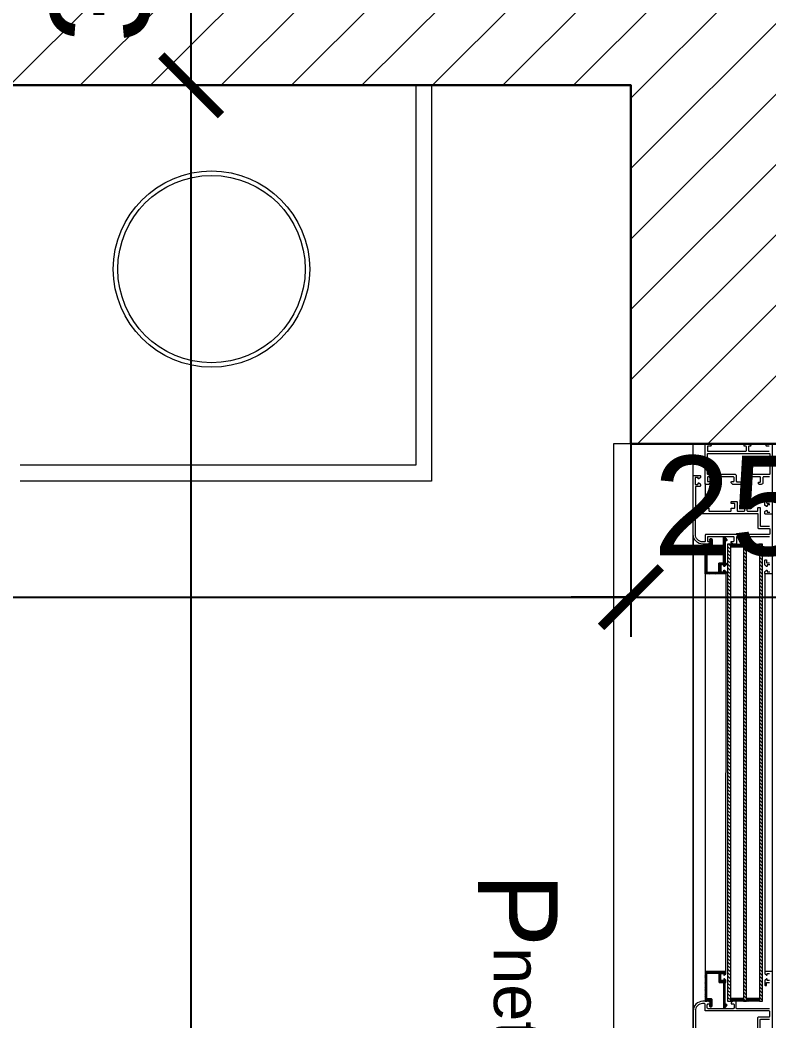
# Model space of a CAD drawing. Header units: centimetres. Extents: x 99002 to 104403, y -55119 to -48358.
# Drawn here: x 101782.7 to 101876.7, y -51104.8 to -50979.2 of the extents above; entities that cross this region are included whole.
import ezdxf

# ---------------------------------------------------------------- set-up
doc = ezdxf.new("R2010")
doc.units = ezdxf.units.CM
doc.header["$LTSCALE"] = 50
doc.header["$MEASUREMENT"] = 0
doc.layers.get('0').update_dxf_attribs({"color": 8})
doc.layers.add('COTE 50ème', color=1, linetype='Continuous')
for name, color, linetype, lineweight in [('MACONNERIE COUPE', 7, 'Continuous', 30), ('MACONNERIE HACHURE', 253, 'Continuous', 13), ('mobilimi', 8, 'Continuous', 9), ('WINDOWS', 21, 'Continuous', 5)]:
    doc.layers.add(name, color=color, linetype=linetype, lineweight=lineweight)
doc.styles.add('GENERATED_STYLE_1', font='arial.ttf')
doc.styles.add('RS_TXT_50', font='arial.ttf', dxfattribs={"height": 12.5})
doc.dimstyles.new('RS_50CM_LINEAIRE', dxfattribs={"dimscale": 5, "dimtxt": 12.5, "dimasz": 1.5, "dimexe": 1, "dimexo": 2.5, "dimgap": 1, "dimtad": 1, "dimdec": 1, "dimrnd": 0.5, "dimdsep": 46, "dimtxsty": 'RS_TXT_50', "dimblk1": 'ARCHTICK', "dimblk2": 'ARCHTICK', "dimsah": 1, "dimcen": 2.5, "dimdle": 1, "dimclrt": 4, "dimadec": 0, "dimazin": 2, "dimtfac": 1, "dimtdec": 1, "dimtix": 1, "dimtmove": 2, "dimatfit": 3, "dimfxl": 1, "dimtolj": 1, "dimtzin": 0, "dimarcsym": 0})

# ---------------------------------------------------------------- blocks, each defined once
blk = doc.blocks.new('DRITARE POS 3')
at = {"layer": 'WINDOWS'}
h = blk.add_hatch(dxfattribs=at)
h.set_pattern_fill('ANSI31', color=140, scale=2.5, angle=450)
h.set_pattern_definition([(135, (-46708.9128, -43842.58123), (-0.2209708691, -0.2209708691), [])])
h.paths.add_polyline_path([(-8.71, -90.15), (-8.71, -147.54), (-8.31, -147.54), (-8.31, -90.15)])
h.paths.add_polyline_path([(-6.71, -90.15), (-6.71, -147.54), (-6.31, -147.54), (-6.31, -90.15)])
h.paths.add_polyline_path([(-4.71, -90.15), (-4.71, -147.53), (-4.31, -147.53), (-4.31, -90.15)])
at = {"layer": 'WINDOWS', "transparency": 33554559}
h = blk.add_hatch(dxfattribs=at)
h.set_pattern_fill('ANSI31', color=140, angle=450)
h.set_pattern_definition([(135, (-46708.90849, -43859.58123), (-0.08838834765, -0.08838834765), [])])
h.paths.add_polyline_path([(-6.71, -147.54), (-8.31, -147.54), (-8.31, -147.14), (-6.71, -147.14)])
h.paths.add_polyline_path([(-4.71, -147.54), (-6.31, -147.54), (-6.31, -147.14), (-4.71, -147.14)])
h.paths.add_polyline_path([(-6.71, -90.55), (-8.31, -90.55), (-8.31, -90.15), (-6.71, -90.15)])
h.paths.add_polyline_path([(-4.71, -90.55), (-6.31, -90.55), (-6.31, -90.15), (-4.71, -90.15)])
h = blk.add_hatch(dxfattribs=at)
h.set_pattern_fill('ANSI31', color=256, angle=450)
h.set_pattern_definition([(135, (-46708.70849, -43842.58123), (-0.08838834765, -0.08838834765), [])])
h.paths.add_polyline_path([(-1.49, -90.21), (-1.49, -90.16), (-1.74, -90.16), (-1.74, -90.21), (-2.09, -90.21, -0.414214), (-2.15, -90.16), (-2.15, -89.79, -0.247394), (-2.12, -89.74, 1.657435), (-2.37, -89.61), (-2.37, -90.35, 0.414214), (-2.28, -90.44), (-1.81, -90.44, -0.414214), (-1.72, -90.53), (-1.72, -93.57, -0.414214), (-1.81, -93.67), (-3.16, -93.67, -0.414214), (-3.22, -93.61), (-3.22, -92.6, 0.414214), (-3.31, -92.51), (-3.76, -92.51, -0.414214), (-3.81, -92.45), (-3.81, -89.32, 0.737396), (-3.98, -89.27), (-4.23, -89.62, 0.603122), (-4.15, -89.77), (-4.07, -89.77, -0.414214), (-4.02, -89.82), (-4.02, -92.51), (-4.06, -92.51, 0.414214), (-4.11, -92.57), (-4.11, -92.77, 0.250765), (-4.09, -92.82), (-3.92, -92.95, 0.599022), (-3.83, -92.9), (-3.83, -92.83, -0.414214), (-3.78, -92.77), (-3.51, -92.77, -0.414214), (-3.46, -92.83), (-3.46, -93.57, -0.414214), (-3.51, -93.63), (-3.78, -93.63, -0.414214), (-3.83, -93.57), (-3.83, -93.5, 0.599022), (-3.92, -93.45), (-4.09, -93.58, 0.250765), (-4.11, -93.63), (-4.11, -93.84, 0.414214), (-4.06, -93.89), (-1.55, -93.89, 0.414214), (-1.49, -93.84)])
h = blk.add_hatch(dxfattribs=at)
h.set_pattern_fill('ANSI31', color=256, angle=450)
h.set_pattern_definition([(135, (-46708.71279, -43842.58135), (-0.08838834765, -0.08838834765), [])])
h.paths.add_polyline_path([(-1.72, -147.16, -0.414214), (-1.81, -147.25), (-2.28, -147.25, 0.414214), (-2.37, -147.34), (-2.37, -148.08, 1.835735), (-2.15, -147.94), (-2.15, -147.47), (-1.74, -147.47), (-1.5, -147.53), (-1.5, -143.85, 0.414214), (-1.55, -143.8), (-4.06, -143.8, 0.414214), (-4.12, -143.85), (-4.12, -144.06, 0.250765), (-4.09, -144.1), (-3.92, -144.24, 0.599022), (-3.84, -144.19), (-3.84, -144.06), (-3.46, -144.06), (-3.46, -144.92), (-3.84, -144.92), (-3.84, -144.79, 0.649779), (-3.93, -144.74), (-4.1, -144.88, 0.212283), (-4.12, -144.92), (-4.12, -145.12, 0.414214), (-4.06, -145.18), (-4.02, -145.18), (-4.02, -147.92), (-4.15, -147.92, 0.603122), (-4.23, -148.07), (-3.99, -148.42, 0.737396), (-3.82, -148.37), (-3.82, -145.18), (-3.31, -145.18, 0.414214), (-3.22, -145.08), (-3.22, -144.02), (-1.81, -144.02, -0.414214), (-1.72, -144.11)])
at = {"layer": 'WINDOWS'}
for p, q in [((-0.01, -148.63), (0, -88.98)), ((-9, -143.85), (-9, -93.83)), ((-4.11, -93.84), (-4.12, -143.85)), ((-1.5, -143.85), (-1.49, -93.84)), ((-1.5, -155.12), (-1.5, -152.86))]:
    blk.add_line(p, q, dxfattribs=at)
for points in [[(-9.9, -160.11), (-9.9, 0), (0, 0), (0, -160.11)], [(-1.78, -158.84), (-1.83, -158.9), (-9.56, -158.9), (-9.62, -158.84), (-9.62, -156.3), (-9.56, -156.25), (-6.63, -156.25), (-6.54, -156.15), (-6.54, -155.41), (-6.44, -155.31), (-5.51, -155.31), (-5.42, -155.41), (-5.42, -156.15), (-5.32, -156.25), (-1.83, -156.25), (-1.78, -156.3)]]:
    blk.add_lwpolyline(points, close=True, dxfattribs=at)
at = {"layer": 'WINDOWS', "color": 165}
blk.add_lwpolyline([(0, 0), (0, -160.11), (10, -160.11), (10, 0)], close=True, dxfattribs=at)
at = {"layer": 'WINDOWS'}
for points in [[(-8.4, -85.6), (-8.4, -87.82, -0.414214), (-8.49, -87.91), (-9.56, -87.91, -0.414214)], [(-9.84, -93.89), (-9.05, -93.89, 0.414214), (-9, -93.83), (-9, -93.63, 0.250765), (-9.02, -93.58), (-9.19, -93.45, 0.599022), (-9.28, -93.5), (-9.28, -93.59, -0.414214), (-9.33, -93.64), (-9.59, -93.64, -0.414214)], [(-9.59, -92.75), (-9.33, -92.75, -0.414214), (-9.28, -92.8), (-9.28, -92.9, 0.599022), (-9.19, -92.94), (-9.02, -92.81, 0.250765), (-9, -92.77), (-9, -92.19, 0.414214), (-9.05, -92.13), (-9.15, -92.13, 0.414214), (-9.2, -92.19), (-9.2, -92.45, -0.414214), (-9.26, -92.51), (-9.56, -92.51, -0.414214)], [(-9.56, -89.22), (-5.47, -89.22, -0.414214), (-5.41, -89.28), (-5.41, -90.1, 0.414214), (-5.36, -90.15), (-4.97, -90.15, 0.198912), (-4.93, -90.14), (-4.78, -89.98, 0.198912), (-4.76, -89.94), (-4.76, -89.87, 0.414214), (-4.82, -89.82), (-5.04, -89.82, -0.414214), (-5.13, -89.72), (-5.13, -89.31, -0.414214), (-5.04, -89.22), (-1.87, -89.22, -0.414214), (-1.77, -89.31), (-1.77, -89.72, -0.414214), (-1.87, -89.82), (-2.09, -89.82, 0.414214), (-2.15, -89.87), (-2.15, -89.94, 0.198912), (-2.13, -89.98), (-1.98, -90.14, 0.198912), (-1.94, -90.15), (-1.21, -90.15, 0.414214), (0, -88.94), (0, -81.59, 0.414214)], [(-9.84, -143.8), (-9.06, -143.8, -0.414214), (-9, -143.85), (-9, -144.06, -0.250765), (-9.03, -144.1), (-9.19, -144.24, -0.599022), (-9.28, -144.19), (-9.28, -144.1, 0.414214), (-9.34, -144.04), (-9.6, -144.04, 0.414214)], [(-9.6, -144.94), (-9.34, -144.94, 0.414214), (-9.28, -144.88), (-9.28, -144.79, -0.599022), (-9.19, -144.74), (-9.03, -144.87, -0.250765), (-9, -144.92), (-9, -145.5, -0.414214), (-9.06, -145.55), (-9.15, -145.55, -0.414214), (-9.21, -145.5), (-9.21, -145.23, 0.414214), (-9.26, -145.18), (-9.56, -145.18, 0.414214)], [(-9.56, -148.46), (-5.47, -148.46, 0.414214), (-5.42, -148.41), (-5.42, -147.59, -0.414214), (-5.36, -147.53), (-4.97, -147.53, -0.198912), (-4.93, -147.55), (-4.78, -147.7, -0.198912), (-4.76, -147.74), (-4.76, -147.81, -0.414214), (-4.82, -147.87), (-5.04, -147.87, 0.414214), (-5.14, -147.96), (-5.14, -148.37, 0.414214), (-5.04, -148.46), (-1.87, -148.46, 0.414214), (-1.78, -148.37), (-1.78, -147.96, 0.414214), (-1.87, -147.87), (-2.09, -147.87, -0.414214), (-2.15, -147.81), (-2.15, -147.74, -0.198912), (-2.13, -147.7), (-1.98, -147.55, -0.198912), (-1.94, -147.53), (-1.22, -147.53, -0.414214), (0, -148.74), (0, -156.1, -0.414214), (-0.06, -156.15), (-0.84, -156.15, -0.414214), (-0.9, -156.1), (-0.9, -155.89, -0.250765), (-0.88, -155.85), (-0.71, -155.72, -0.599022), (-0.62, -155.76), (-0.62, -155.86, 0.414214), (-0.56, -155.91), (-0.3, -155.91, 0.414214), (-0.25, -155.86), (-0.25, -155.07, 0.414214), (-0.3, -155.02), (-0.56, -155.02, 0.414214), (-0.62, -155.07), (-0.62, -155.16, -0.599022), (-0.71, -155.21), (-0.88, -155.08, -0.250765), (-0.9, -155.03), (-0.9, -154.83, -0.414214), (-0.84, -154.77), (-0.34, -154.77, 0.414214), (-0.28, -154.72), (-0.28, -151.77, 0.414214), (-0.38, -151.67), (-1.12, -151.67, 0.414214), (-1.22, -151.77), (-1.22, -152.79, -0.414214), (-1.31, -152.89), (-1.87, -152.89, -0.414214), (-1.96, -152.79), (-1.96, -152.66, -0.414214), (-1.91, -152.61), (-1.55, -152.61, 0.414214), (-1.5, -152.55), (-1.5, -152.1, 0.414214), (-1.55, -152.05), (-1.91, -152.05, -0.414214), (-1.96, -151.99), (-1.96, -151.73, 0.414214), (-2.02, -151.67), (-4.71, -151.67, 0.414214), (-4.76, -151.73), (-4.76, -151.99, -0.414214), (-4.82, -152.05), (-5.17, -152.05, 0.414214), (-5.23, -152.1), (-5.23, -152.55, 0.414214), (-5.17, -152.61), (-4.82, -152.61, -0.414214), (-4.76, -152.66), (-4.76, -152.79, -0.414214), (-4.86, -152.89), (-5.42, -152.89, -0.414214), (-5.51, -152.79), (-5.51, -151.77, 0.414214), (-5.6, -151.67), (-6.39, -151.67, 0.414214), (-6.48, -151.77), (-6.48, -152.89, -0.809546), (-6.66, -152.93), (-6.85, -152.5, -0.543142), (-6.8, -152.42, 0.414214), (-6.74, -152.36), (-6.74, -151.77, 0.414214), (-6.84, -151.67), (-8.07, -151.67, 0.414214), (-8.12, -151.73), (-8.12, -152.08, -0.414214), (-8.18, -152.14), (-8.35, -152.14, -0.414214), (-8.4, -152.08), (-8.4, -149.86, 0.414214), (-8.5, -149.77), (-9.56, -149.77, 0.414214)], [(-9.52, -159.83), (-9.21, -159.83, -0.511918), (-9.15, -159.91), (-9.21, -160.07, -0.322823), (-9.26, -160.11), (-9.84, -160.11, -0.414214)], [(-9.84, -151.3), (-9.06, -151.3, -0.414214), (-9, -151.36), (-9, -151.6, -0.250765), (-9.03, -151.65), (-9.19, -151.76, -0.599022), (-9.28, -151.71), (-9.28, -151.6, 0.414214), (-9.34, -151.54), (-9.6, -151.54, 0.414214)], [(-9.6, -152.44), (-9.34, -152.44, 0.414214), (-9.28, -152.38), (-9.28, -152.31, -0.599022), (-9.19, -152.26), (-9.03, -152.37, -0.250765), (-9, -152.42), (-9, -152.95, -1), (-9.21, -152.95), (-9.21, -152.74, 0.414214), (-9.26, -152.68), (-9.56, -152.68, 0.414214)], [(-9.56, -155.97), (-8.83, -155.97, 0.414214), (-8.74, -155.87), (-8.74, -155.22, -0.414214), (-8.55, -155.03), (-8.3, -155.03, -0.198912), (-8.26, -155.05), (-8.2, -155.11, -0.198912), (-8.18, -155.15), (-8.18, -155.26, -0.414214), (-8.24, -155.31), (-8.4, -155.31, 0.414214), (-8.46, -155.37), (-8.46, -155.87, 0.414214), (-8.37, -155.97), (-6.91, -155.97, 0.414214), (-6.82, -155.87), (-6.82, -155.37, 0.414214), (-6.87, -155.31), (-7.04, -155.31, -0.414214), (-7.1, -155.26), (-7.1, -155.15, -0.198912), (-7.08, -155.11), (-7.02, -155.05, -0.198912), (-6.98, -155.03), (-4.97, -155.03, -0.198912), (-4.93, -155.05), (-4.78, -155.2, -0.198912), (-4.76, -155.24), (-4.76, -155.31, -0.414214), (-4.82, -155.37), (-5.01, -155.37, 0.340481), (-5.14, -155.46), (-5.14, -155.87, 0.414214), (-5.04, -155.97), (-1.87, -155.97, 0.414214), (-1.78, -155.87), (-1.78, -155.46, 0.414214), (-1.87, -155.37), (-2.09, -155.37, -0.414214), (-2.15, -155.31), (-2.15, -155.24, -0.198912), (-2.13, -155.2), (-1.98, -155.05, -0.198912), (-1.94, -155.03), (-1.55, -155.03, -0.414214), (-1.5, -155.09), (-1.5, -160.06, -0.414214), (-1.55, -160.11), (-2.13, -160.11, -0.322823), (-2.19, -160.07), (-2.24, -159.91, -0.511918), (-2.19, -159.83), (-1.87, -159.83, 0.414214), (-1.78, -159.74), (-1.78, -159.27, 0.414214), (-1.87, -159.18), (-6.57, -159.18, 0.414214), (-6.67, -159.27), (-6.67, -159.74, 0.414214), (-6.57, -159.83), (-6.44, -159.83, -0.511918), (-6.39, -159.91), (-6.45, -160.07, -0.322823), (-6.5, -160.11), (-7.12, -160.11, -0.322823), (-7.17, -160.07), (-7.23, -159.91, -0.511918), (-7.17, -159.83), (-7.04, -159.83, 0.414214), (-6.95, -159.74), (-6.95, -159.27, 0.414214), (-7.04, -159.18), (-9.52, -159.18, 0.414214)]]:
    blk.add_lwpolyline(points, format="xyb", dxfattribs=at)
for points in [[(-1.49, -89.78, 0.414214), (-1.4, -89.87), (-1.18, -89.87), (-1.18, -89.87, 0.414214), (-0.28, -88.94), (-0.28, -86.35, 0.414214), (-0.34, -86.29), (-8.06, -86.29, 0.414214), (-8.12, -86.35), (-8.12, -88.1, -0.414214), (-8.21, -88.19), (-9.52, -88.19, 0.414214), (-9.61, -88.29), (-9.61, -88.85, 0.414214), (-9.52, -88.94), (-1.59, -88.94, -0.414214), (-1.49, -89.03)], [(-1.74, -90.21), (-2.09, -90.21, -0.414214), (-2.15, -90.16), (-2.15, -89.79, -0.247394), (-2.12, -89.74, 1.657435), (-2.37, -89.61), (-2.37, -90.35, 0.414214), (-2.28, -90.44), (-1.81, -90.44, -0.414214), (-1.72, -90.53), (-1.72, -93.57, -0.414214), (-1.81, -93.67), (-3.16, -93.67, -0.414214), (-3.22, -93.61), (-3.22, -92.6, 0.414214), (-3.31, -92.51), (-3.76, -92.51, -0.414214), (-3.81, -92.45), (-3.81, -89.32, 0.737396), (-3.98, -89.27), (-4.23, -89.62, 0.603122), (-4.15, -89.77), (-4.07, -89.77, -0.414214), (-4.02, -89.82), (-4.02, -92.51), (-4.06, -92.51, 0.414214), (-4.11, -92.57), (-4.11, -92.77, 0.250765), (-4.09, -92.82), (-3.92, -92.95, 0.599022), (-3.83, -92.9), (-3.83, -92.83, -0.414214), (-3.78, -92.77), (-3.51, -92.77, -0.414214), (-3.46, -92.83), (-3.46, -93.57, -0.414214), (-3.51, -93.63), (-3.78, -93.63, -0.414214), (-3.83, -93.57), (-3.83, -93.5, 0.599022), (-3.92, -93.45), (-4.09, -93.58, 0.250765), (-4.11, -93.63), (-4.11, -93.84, 0.414214), (-4.06, -93.89), (-1.55, -93.89, 0.414214), (-1.49, -93.84), (-1.49, -90.21), (-1.49, -90.16), (-1.74, -90.16)], [(-1.74, -147.47), (-2.09, -147.47, 0.414214), (-2.15, -147.53), (-2.15, -147.9, 0.247394), (-2.13, -147.95, -1.657435), (-2.37, -148.08), (-2.37, -147.34, -0.414214), (-2.28, -147.25), (-1.81, -147.25, 0.414214), (-1.72, -147.16), (-1.72, -144.11, 0.414214), (-1.81, -144.02), (-3.16, -144.02, 0.414214), (-3.22, -144.08), (-3.22, -145.08, -0.414214), (-3.31, -145.18), (-3.76, -145.18, 0.414214), (-3.82, -145.23), (-3.82, -148.37, -0.737396), (-3.99, -148.42), (-4.23, -148.07, -0.603122), (-4.15, -147.92), (-4.08, -147.92, 0.414214), (-4.02, -147.87), (-4.02, -145.18), (-4.06, -145.18, -0.414214), (-4.12, -145.12), (-4.12, -144.92, -0.250765), (-4.09, -144.87), (-3.92, -144.74, -0.599022), (-3.84, -144.79), (-3.84, -144.86, 0.414214), (-3.78, -144.92), (-3.52, -144.92, 0.414214), (-3.46, -144.86), (-3.46, -144.11, 0.414214), (-3.52, -144.06), (-3.78, -144.06, 0.414214), (-3.84, -144.11), (-3.84, -144.19, -0.599022), (-3.92, -144.24), (-4.09, -144.1, -0.250765), (-4.12, -144.06), (-4.12, -143.85, -0.414214), (-4.06, -143.8), (-1.55, -143.8, -0.414214), (-1.5, -143.85), (-1.5, -147.47), (-1.5, -147.53), (-1.74, -147.53)], [(-1.5, -147.9, -0.414214), (-1.4, -147.81), (-1.18, -147.81), (-1.18, -147.81, -0.414214), (-0.28, -148.74), (-0.28, -151.34, -0.414214), (-0.34, -151.39), (-8.07, -151.39, -0.414214), (-8.12, -151.34), (-8.12, -149.58, 0.414214), (-8.22, -149.49), (-9.52, -149.49, -0.414214), (-9.62, -149.4), (-9.62, -148.84, -0.414214), (-9.52, -148.74), (-1.59, -148.74, 0.414214), (-1.5, -148.65)]]:
    blk.add_lwpolyline(points, format="xyb", close=True, dxfattribs=at)
at = {"layer": 'WINDOWS', "color": 140}
for points in [[(-8.71, -90.15), (-8.71, -147.54), (-8.31, -147.54), (-8.31, -90.15)], [(-6.71, -90.55), (-8.31, -90.55), (-8.31, -90.15), (-6.71, -90.15)], [(-6.71, -90.15), (-6.71, -147.54), (-6.31, -147.54), (-6.31, -90.15)], [(-4.71, -90.55), (-6.31, -90.55), (-6.31, -90.15), (-4.71, -90.15)], [(-4.71, -90.15), (-4.71, -147.53), (-4.31, -147.53), (-4.31, -90.15)], [(-6.71, -147.54), (-8.31, -147.54), (-8.31, -147.14), (-6.71, -147.14)], [(-4.71, -147.54), (-6.31, -147.54), (-6.31, -147.14), (-4.71, -147.14)]]:
    blk.add_lwpolyline(points, close=True, dxfattribs=at)
at = {"layer": 'WINDOWS', "color": 165, "insert": (27.15, -106.27), "char_height": 10, "attachment_point": 7, "rotation": 90, "style": 'GENERATED_STYLE_1'}
blk.add_mtext('\\A1;\\pt0;P{\\H0.6x;neto}= 0', dxfattribs=at)
blk = doc.blocks.new('_ArchTick')
at = {"color": 0, "linetype": 'ByBlock', "const_width": 0.15}
blk.add_lwpolyline([(-0.5, -0.5), (0.5, 0.5)], dxfattribs=at)
blk = doc.blocks.new('*D981')
at = {"layer": 'COTE 50ème', "color": 0, "lineweight": -2, "ltscale": 0.5, "transparency": 16777216}
for p, q in [((101859.34, -51031.68), (101859.34, -51056.59)), ((101499.34, -51034.79), (101499.34, -51056.59)), ((101494.34, -51051.59), (101864.34, -51051.59))]:
    blk.add_line(p, q, dxfattribs=at)
at = {"layer": 'Defpoints', "color": 0, "ltscale": 0.5, "transparency": 16777216}
for p in [(101859.34, -51019.18), (101499.34, -51022.29), (101859.34, -51051.59)]:
    blk.add_point(p, dxfattribs=at)
at = {"layer": 'COTE 50ème', "color": 0, "lineweight": -2, "ltscale": 0.5, "transparency": 16777216, "xscale": 7.5, "yscale": 7.5, "zscale": 7.5, "rotation": 180}
blk.add_blockref('_ArchTick', (101499.34, -51051.59), dxfattribs=at)
at = {"layer": 'COTE 50ème', "color": 0, "lineweight": -2, "ltscale": 0.5, "transparency": 16777216, "xscale": 7.5, "yscale": 7.5, "zscale": 7.5}
blk.add_blockref('_ArchTick', (101859.34, -51051.59), dxfattribs=at)
at = {"layer": 'COTE 50ème', "color": 4, "ltscale": 0.5, "transparency": 16777216, "insert": (101679.34, -51040.2), "char_height": 12.5, "attachment_point": 5, "style": 'RS_TXT_50'}
blk.add_mtext('\\A1;360', dxfattribs=at)
blk = doc.blocks.new('*D982')
at = {"layer": 'COTE 50ème', "color": 0, "lineweight": -2, "ltscale": 0.5, "transparency": 16777216}
for p, q in [((101884.34, -51029.66), (101884.34, -51056.59)), ((101859.34, -51031.68), (101859.34, -51056.59)), ((101859.34, -51051.59), (101851.84, -51051.59)), ((101859.34, -51051.59), (101884.34, -51051.59)), ((101884.34, -51051.59), (101891.84, -51051.59))]:
    blk.add_line(p, q, dxfattribs=at)
at = {"layer": 'Defpoints', "color": 0, "ltscale": 0.5, "transparency": 16777216}
for p in [(101884.34, -51017.16), (101859.34, -51019.18), (101884.34, -51051.59)]:
    blk.add_point(p, dxfattribs=at)
at = {"layer": 'COTE 50ème', "color": 0, "lineweight": -2, "ltscale": 0.5, "transparency": 16777216, "xscale": 7.5, "yscale": 7.5, "zscale": 7.5}
blk.add_blockref('_ArchTick', (101859.34, -51051.59), dxfattribs=at)
at = {"layer": 'COTE 50ème', "color": 0, "lineweight": -2, "ltscale": 0.5, "transparency": 16777216, "xscale": 7.5, "yscale": 7.5, "zscale": 7.5, "rotation": 180}
blk.add_blockref('_ArchTick', (101884.34, -51051.59), dxfattribs=at)
at = {"layer": 'COTE 50ème', "color": 4, "ltscale": 0.5, "transparency": 16777216, "insert": (101871.84, -51040.2), "char_height": 12.5, "attachment_point": 5, "style": 'RS_TXT_50'}
blk.add_mtext('\\A1;25', dxfattribs=at)
blk = doc.blocks.new('*D1048')
at = {"layer": 'COTE 50ème', "color": 0, "lineweight": -2, "ltscale": 0.5, "transparency": 16777216}
for p, q in [((101804.17, -51290.36), (101804.17, -50982.36)), ((101803.97, -50987.36), (101799.17, -50987.36)), ((101803.97, -51285.36), (101799.17, -51285.36))]:
    blk.add_line(p, q, dxfattribs=at)
at = {"layer": 'Defpoints', "color": 0, "ltscale": 0.5, "transparency": 16777216}
for p in [(101804.17, -50987.36), (101816.47, -50987.36), (101816.47, -51285.36)]:
    blk.add_point(p, dxfattribs=at)
at = {"layer": 'COTE 50ème', "color": 0, "lineweight": -2, "ltscale": 0.5, "transparency": 16777216, "xscale": 7.5, "yscale": 7.5, "zscale": 7.5}
for p, rotation in [((101804.17, -50987.36), 90), ((101804.17, -51285.36), 270)]:
    blk.add_blockref('_ArchTick', p, dxfattribs=dict(at, rotation=rotation))
at = {"layer": 'COTE 50ème', "color": 4, "ltscale": 0.5, "transparency": 16777216, "insert": (101792.79, -51136.36), "char_height": 12.5, "attachment_point": 5, "rotation": 90, "style": 'RS_TXT_50'}
blk.add_mtext('\\A1;298', dxfattribs=at)
blk = doc.blocks.new('*D1049')
at = {"layer": 'COTE 50ème', "color": 0, "lineweight": -2, "ltscale": 0.5, "transparency": 16777216}
for p, q in [((101804.17, -50992.36), (101804.17, -50952.36)), ((101806.65, -50957.36), (101799.17, -50957.36)), ((101803.97, -50987.36), (101799.17, -50987.36))]:
    blk.add_line(p, q, dxfattribs=at)
at = {"layer": 'Defpoints', "color": 0, "ltscale": 0.5, "transparency": 16777216}
for p in [(101804.17, -50957.36), (101819.15, -50957.36), (101816.47, -50987.36)]:
    blk.add_point(p, dxfattribs=at)
at = {"layer": 'COTE 50ème', "color": 0, "lineweight": -2, "ltscale": 0.5, "transparency": 16777216, "xscale": 7.5, "yscale": 7.5, "zscale": 7.5}
for p, rotation in [((101804.17, -50957.36), 90), ((101804.17, -50987.36), 270)]:
    blk.add_blockref('_ArchTick', p, dxfattribs=dict(at, rotation=rotation))
at = {"layer": 'COTE 50ème', "color": 4, "ltscale": 0.5, "transparency": 16777216, "insert": (101792.79, -50972.36), "char_height": 12.5, "attachment_point": 5, "rotation": 90, "style": 'RS_TXT_50'}
blk.add_mtext('\\A1;30', dxfattribs=at)

msp = doc.modelspace()

# ---------------------------------------------------------------- hatches: boundary and pattern name
at = {"layer": 'MACONNERIE HACHURE'}
h = msp.add_hatch(dxfattribs=at)
h.set_pattern_fill('ANSI31', color=256, scale=50, style=0)
h.set_pattern_definition([(45, (0, 5835.283), (-4.41941738, 4.41941738), [])])
h.paths.add_polyline_path([(101144.34, -51327.36), (101124.34, -51327.36), (101124.34, -51297.36), (101144.34, -51297.36)])
h.paths.add_polyline_path([(100644.34, -51327.36), (100664.34, -51327.36), (100664.34, -51297.36), (100644.34, -51297.36)])
h.paths.add_polyline_path([(101224.34, -50332.36), (101199.34, -50332.36), (101199.34, -50238.36), (101224.34, -50238.36)])
h.paths.add_polyline_path([(101224.34, -50357.36), (101199.34, -50357.36), (101199.34, -50513.36), (101147.34, -50513.36), (101147.34, -50535.36), (101159.34, -50535.36), (101159.34, -50525.36), (101284.34, -50525.36), (101284.34, -50513.36), (101224.34, -50513.36)])
h.paths.add_polyline_path([(100564.34, -50332.36), (100589.34, -50332.36), (100589.34, -50238.36), (100564.34, -50238.36)])
h.paths.add_polyline_path([(101329.34, -50332.36), (101499.34, -50332.36), (101499.34, -50357.36), (101329.34, -50357.36)])
h.paths.add_polyline_path([(101624.34, -49932.36), (101524.34, -49932.36), (101524.34, -49907.36), (101624.34, -49907.36)])
h.paths.add_polyline_path([(101284.34, -49932.36), (101344.34, -49932.36), (101344.34, -49907.36), (101259.34, -49907.36), (101259.34, -49972.36), (101224.34, -49972.36), (101224.34, -49997.36), (101284.34, -49997.36)])
h.paths.add_polyline_path([(101964.34, -50062.36), (101964.34, -49997.36), (101859.34, -49997.36), (101859.34, -49932.36), (101804.34, -49932.36), (101804.34, -49907.36), (101884.34, -49907.36), (101884.34, -49972.36), (101994.34, -49972.36), (101994.34, -50037.36), (102012.19, -50037.36), (102012.19, -50062.36)])
h.paths.add_polyline_path([(101994.34, -50332.36), (101969.34, -50332.36), (101969.34, -50299.36), (101994.34, -50299.36)])
h.paths.add_polyline_path([(100164.34, -49932.36), (100264.34, -49932.36), (100264.34, -49907.36), (100164.34, -49907.36)])
h.paths.add_polyline_path([(100504.34, -49932.36), (100444.34, -49932.36), (100444.34, -49907.36), (100529.34, -49907.36), (100529.34, -49972.36), (100564.34, -49972.36), (100564.34, -49997.36), (100504.34, -49997.36)])
h.paths.add_polyline_path([(99824.34, -50062.36), (99824.34, -49997.36), (99929.34, -49997.36), (99929.34, -49932.36), (99984.34, -49932.36), (99984.34, -49907.36), (99904.34, -49907.36), (99904.34, -49972.36), (99794.34, -49972.36), (99794.34, -50037.36), (99776.49, -50037.36), (99776.49, -50062.36)])
h.paths.add_polyline_path([(99794.34, -50332.36), (99819.34, -50332.36), (99819.34, -50299.36), (99794.34, -50299.36)])
h.paths.add_polyline_path([(100121.34, -50332.36), (100104.34, -50332.21), (100104.34, -50357.21), (100121.34, -50357.36)])
h.paths.add_polyline_path([(101667.34, -50332.36), (101684.34, -50332.21), (101684.34, -50357.21), (101667.34, -50357.36)])
h.paths.add_polyline_path([(101969.34, -50417.36), (101994.34, -50417.36), (101994.34, -50357.36), (101969.34, -50357.36)])
h.paths.add_polyline_path([(101499.34, -51305.36), (101509.34, -51305.36), (101509.34, -51317.36), (101469.34, -51317.36), (101469.34, -51305.36), (101479.34, -51305.36), (101479.34, -50987.36), (101309.34, -50987.36), (101309.34, -51305.36), (101387.35, -51305.36), (101387.35, -51317.36), (101289.34, -51317.36), (101289.34, -50957.36), (101859.34, -50957.36), (101859.34, -50912.36), (101884.34, -50912.36), (101884.34, -50962.36), (101994.34, -50962.36), (101994.34, -50982.36), (101884.34, -50982.36), (101884.34, -51032.36), (101859.34, -51032.36), (101859.34, -50987.36), (101499.34, -50987.36)])
h.paths.add_polyline_path([(100459.34, -50332.36), (100289.34, -50332.36), (100289.34, -50357.36), (100459.34, -50357.36)])
h.paths.add_polyline_path([(100164.34, -50363.36), (100164.34, -50358.36), (100216.34, -50358.36), (100216.34, -50357.36), (100221.34, -50357.36), (100221.34, -50363.36)])
h.paths.add_polyline_path([(100714.18, -51192.36), (100664.34, -51192.36), (100664.34, -51152.36), (100714.18, -51152.36)])
h.paths.add_polyline_path([(100874.34, -51192.36), (100834.34, -51192.36), (100834.34, -51152.36), (100874.34, -51152.36)])
h.paths.add_polyline_path([(100734.34, -51547.36), (100644.34, -51547.36), (100644.34, -51487.36), (100491.34, -51487.36), (100491.34, -51750.36), (100479.34, -51750.36), (100479.34, -51612.36), (100469.34, -51612.36), (100469.34, -51600.36), (100479.34, -51600.36), (100479.34, -51462.36), (100644.34, -51462.36), (100644.34, -51427.36), (100664.34, -51427.36), (100664.34, -51511.36), (100734.34, -51511.36), (100734.34, -51462.36), (100769.34, -51462.36), (100769.34, -51482.36), (100759.34, -51482.36), (100759.34, -51532.36), (100734.34, -51532.36), (100734.34, -51516.36), (100664.34, -51516.36), (100664.34, -51542.36), (100734.34, -51542.36)])
h.paths.add_polyline_path([(99929.34, -51940.47), (99904.34, -51940.47), (99904.34, -51987.36), (99929.34, -51987.36)])
h.paths.add_polyline_path([(100289.34, -51305.36), (100279.34, -51305.36), (100279.34, -51317.36), (100319.34, -51317.36), (100319.34, -51305.36), (100309.34, -51305.36), (100309.34, -50987.36), (100479.34, -50987.36), (100479.34, -51305.36), (100401.33, -51305.36), (100401.33, -51317.36), (100499.34, -51317.36), (100499.34, -50957.36), (99929.34, -50957.36), (99929.34, -50912.36), (99904.34, -50912.36), (99904.34, -50962.36), (99794.34, -50962.36), (99794.34, -50982.36), (99904.34, -50982.36), (99904.34, -51032.36), (99929.34, -51032.36), (99929.34, -50987.36), (100289.34, -50987.36)])
h.paths.add_polyline_path([(99819.34, -50417.36), (99794.34, -50417.36), (99794.34, -50357.36), (99819.34, -50357.36)])
h.paths.add_polyline_path([(100564.34, -50357.36), (100589.34, -50357.36), (100589.34, -50513.36), (100641.34, -50513.36), (100641.34, -50535.36), (100629.34, -50535.36), (100629.34, -50525.36), (100504.34, -50525.36), (100504.34, -50513.36), (100564.34, -50513.36)])
h.paths.add_polyline_path([(100589.34, -50162.36), (100589.34, -50142.36), (100639.34, -50142.36), (100639.34, -50022.36), (100664.34, -50022.36), (100664.34, -50137.36), (100681.84, -50137.36), (100681.84, -50162.36)])
h.paths.add_polyline_path([(99929.34, -51612.36), (99929.34, -51670.47), (99904.34, -51670.47), (99904.34, -51617.36), (99794.34, -51617.36), (99794.34, -51527.36), (99819.34, -51527.36), (99819.34, -51592.36), (100152.34, -51592.36), (100152.34, -51419.36), (100164.34, -51419.36), (100164.34, -51427.36), (100220.34, -51427.36), (100220.34, -51439.36), (100164.34, -51439.36), (100164.34, -51587.36), (100312.34, -51587.36), (100312.34, -51439.36), (100302.34, -51439.36), (100302.34, -51427.36), (100324.34, -51427.36), (100324.34, -51600.36), (100377.21, -51600.36), (100377.21, -51612.36)])
h.paths.add_polyline_path([(100164.34, -51285.36), (100164.34, -51305.36), (100187.34, -51305.36), (100187.34, -51317.36), (100164.34, -51317.36), (100164.34, -51327.36), (100152.34, -51327.36), (100152.34, -51297.36), (99929.34, -51297.36), (99929.34, -51285.36)])
h.paths.add_polyline_path([(100729.34, -50647.36), (100729.34, -50635.36), (100641.34, -50635.36), (100641.34, -50627.36), (100629.34, -50627.36), (100629.34, -50647.36)])
h.paths.add_polyline_path([(99819.34, -51297.36), (99794.34, -51297.36), (99794.34, -51347.36), (99819.34, -51347.36)])
h.paths.add_polyline_path([(99819.34, -50647.36), (99794.34, -50647.36), (99794.34, -50597.36), (99819.34, -50597.36)])
h.paths.add_polyline_path([(99929.34, -51247.36), (99904.34, -51247.36), (99904.34, -51192.47), (99929.34, -51192.47)], flags=17)
h.paths.add_polyline_path([(99929.34, -50697.36), (99904.34, -50697.36), (99904.34, -50752.25), (99929.34, -50752.25)])
h.paths.add_polyline_path([(101074.51, -51192.36), (101124.34, -51192.36), (101124.34, -51152.36), (101074.51, -51152.36)])
h.paths.add_polyline_path([(100914.34, -51192.36), (100954.34, -51192.36), (100954.34, -51152.36), (100914.34, -51152.36)])
h.paths.add_polyline_path([(100759.34, -52012.36), (100779.34, -52012.36), (100779.34, -52037.36), (100759.34, -52037.36)])
h.paths.add_polyline_path([(100444.34, -52012.36), (100444.34, -52037.36), (100624.34, -52037.36), (100624.34, -52012.36), (100491.34, -52012.36), (100491.34, -51842.36), (100479.34, -51842.36), (100479.34, -52012.36)])
h.paths.add_polyline_path([(101054.34, -51547.36), (101144.34, -51547.36), (101144.34, -51487.36), (101297.34, -51487.36), (101297.34, -51752.36), (101309.34, -51752.36), (101309.34, -51612.36), (101319.34, -51612.36), (101319.34, -51600.36), (101309.34, -51600.36), (101309.34, -51462.36), (101144.34, -51462.36), (101144.34, -51427.36), (101124.34, -51427.36), (101124.34, -51511.36), (101054.34, -51511.36), (101054.34, -51462.36), (100869.34, -51462.36), (100869.34, -51482.36), (101029.34, -51482.36), (101029.34, -51532.36), (101054.34, -51532.36), (101054.34, -51516.36), (101124.34, -51516.36), (101124.34, -51542.36), (101054.34, -51542.36)])
h.paths.add_polyline_path([(101859.34, -51940.47), (101884.34, -51940.47), (101884.34, -51987.36), (101859.34, -51987.36)])
h.paths.add_polyline_path([(100879.34, -50162.36), (100861.84, -50162.36), (100861.84, -50137.36), (100879.34, -50137.36), (100879.34, -49972.36), (100909.34, -49972.36), (100909.34, -50137.36), (100926.84, -50137.36), (100926.84, -50162.36), (100909.34, -50162.36), (100909.34, -50635.36), (100977.34, -50635.36), (100977.34, -50647.36), (100909.34, -50647.36), (100909.34, -50822.36), (100879.34, -50822.36), (100879.34, -50647.36), (100811.34, -50647.36), (100811.34, -50635.36), (100879.34, -50635.36)])
h.paths.add_polyline_path([(101199.34, -50162.36), (101199.34, -50142.36), (101149.34, -50142.36), (101149.34, -50022.36), (101124.34, -50022.36), (101124.34, -50137.36), (101106.84, -50137.36), (101106.84, -50162.36)])
h.paths.add_polyline_path([(99929.34, -52012.36), (99984.34, -52012.36), (99984.34, -52037.36), (99929.34, -52037.36)])
h.paths.add_polyline_path([(100164.34, -52012.36), (100164.34, -52037.36), (100264.34, -52037.36), (100264.34, -52012.36)])
h.paths.add_polyline_path([(100879.34, -52012.36), (101029.34, -52012.36), (101029.34, -52037.36), (100879.34, -52037.36)])
h.paths.add_polyline_path([(101164.34, -52012.36), (101297.34, -52012.36), (101297.34, -51842.36), (101309.34, -51842.36), (101309.34, -52012.36), (101859.34, -52012.36), (101859.34, -52037.36), (101164.34, -52037.36)])
h.paths.add_polyline_path([(101859.34, -51612.36), (101859.34, -51670.47), (101884.34, -51670.47), (101884.34, -51617.36), (101994.34, -51617.36), (101994.34, -51527.36), (101969.34, -51527.36), (101969.34, -51592.36), (101636.34, -51592.36), (101636.34, -51419.36), (101624.34, -51419.36), (101624.34, -51427.36), (101568.34, -51427.36), (101568.34, -51439.36), (101624.34, -51439.36), (101624.34, -51587.36), (101476.34, -51587.36), (101476.34, -51439.36), (101486.34, -51439.36), (101486.34, -51427.36), (101464.34, -51427.36), (101464.34, -51600.36), (101411.48, -51600.36), (101411.48, -51612.36)])
h.paths.add_polyline_path([(101624.34, -51285.36), (101624.34, -51305.36), (101601.34, -51305.36), (101601.34, -51317.36), (101624.34, -51317.36), (101624.34, -51327.36), (101636.34, -51327.36), (101636.34, -51297.36), (101859.34, -51297.36), (101859.34, -51285.36)])
h.paths.add_polyline_path([(101059.34, -50647.36), (101059.34, -50635.36), (101147.34, -50635.36), (101147.34, -50627.36), (101159.34, -50627.36), (101159.34, -50647.36)])
h.paths.add_polyline_path([(101969.34, -51297.36), (101994.34, -51297.36), (101994.34, -51347.36), (101969.34, -51347.36)])
h.paths.add_polyline_path([(101969.34, -50647.36), (101994.34, -50647.36), (101994.34, -50597.36), (101969.34, -50597.36)])
h.paths.add_polyline_path([(101859.34, -51247.36), (101884.34, -51247.36), (101884.34, -51192.47), (101859.34, -51192.47)], flags=17)
h.paths.add_polyline_path([(101859.34, -50697.36), (101884.34, -50697.36), (101884.34, -50752.25), (101859.34, -50752.25)])

# ---------------------------------------------------------------- linework, layer by layer
at = {"layer": 'MACONNERIE COUPE'}
msp.add_lwpolyline([(101499.34, -51305.36), (101509.34, -51305.36), (101509.34, -51317.36), (101469.34, -51317.36), (101469.34, -51305.36), (101479.34, -51305.36), (101479.34, -50987.36), (101309.34, -50987.36), (101309.34, -51305.36), (101387.35, -51305.36), (101387.35, -51317.36), (101289.34, -51317.36), (101289.34, -50957.36), (101859.34, -50957.36), (101859.34, -50912.36), (101884.34, -50912.36), (101884.34, -50962.36), (101994.34, -50962.36), (101994.34, -50982.36), (101884.34, -50982.36), (101884.34, -51032.36), (101859.34, -51032.36), (101859.34, -50987.36), (101499.34, -50987.36)], close=True, dxfattribs=at)
at = {"layer": 'mobilimi'}
msp.add_line((101834.34, -50987.36), (101782.7, -50987.36), dxfattribs=at)
for points in [[(101834.34, -50987.36), (101834.34, -51037.04), (101782.7, -51037.04)], [(101832.34, -50987.36), (101832.34, -51035.04), (101782.7, -51035.04)]]:
    msp.add_lwpolyline(points, dxfattribs=at)
for major_axis, start_param, end_param in [((8.71, -8.71), 0.785398, 7.068583), ((-8.31, -8.31), 2.356194490192207, 8.639379797371793)]:
    msp.add_ellipse((101806.72, -51010.43), major_axis=major_axis, ratio=1, start_param=start_param, end_param=end_param, dxfattribs=at)

# ---------------------------------------------------------------- block references
at = {"lineweight": 5, "rotation": 180}
msp.add_blockref('DRITARE POS 3', (101867.15, -51192.47), dxfattribs=at)

# ---------------------------------------------------------------- dimensions: what is measured, and where the dimension line sits
at = {"layer": 'COTE 50ème', "ltscale": 0.5}
for base, p1, p2, picture, middle in [((101804.17, -50957.36), (101816.47, -50987.36), (101819.15, -50957.36), '*D1049', (101792.79, -50972.36)), ((101804.17, -50987.36), (101816.47, -51285.36), (101816.47, -50987.36), '*D1048', (101792.79, -51136.36))]:
    dim = msp.add_linear_dim(base=base, p1=p1, p2=p2, angle=90, dimstyle='RS_50CM_LINEAIRE', dxfattribs=at)
    dim.commit()
    dim.dimension.update_dxf_attribs({"geometry": picture, "text_midpoint": middle})
for base, p1, p2, picture, middle in [((101884.34, -51051.59), (101859.34, -51019.18), (101884.34, -51017.16), '*D982', (101871.84, -51040.2)), ((101859.34, -51051.59), (101499.34, -51022.29), (101859.34, -51019.18), '*D981', (101679.34, -51040.2))]:
    dim = msp.add_linear_dim(base=base, p1=p1, p2=p2, dimstyle='RS_50CM_LINEAIRE', dxfattribs=at)
    dim.commit()
    dim.dimension.update_dxf_attribs({"geometry": picture, "text_midpoint": middle})

doc.saveas('drawing.dxf')
